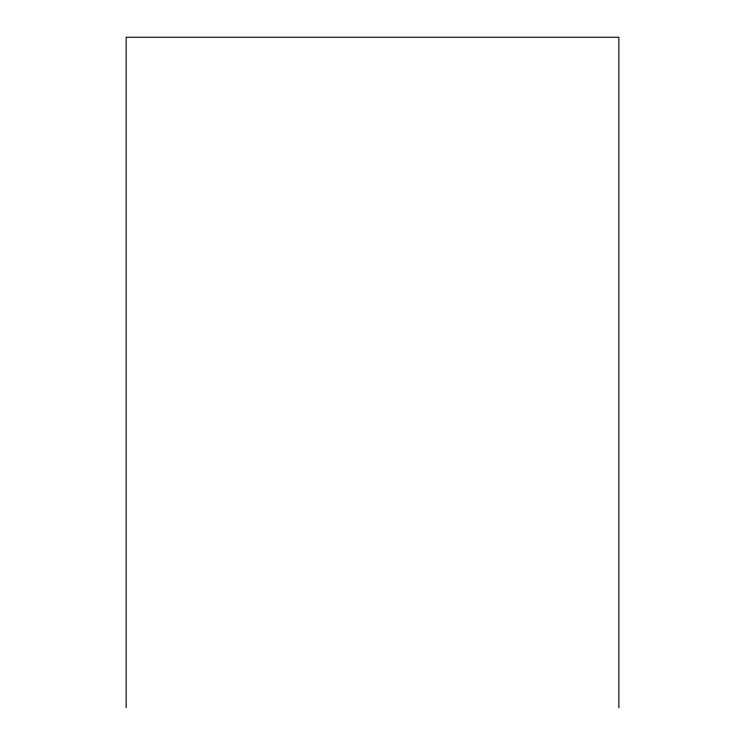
<?xml version="1.0" encoding="UTF-8"?>
<svg xmlns="http://www.w3.org/2000/svg" width="745" height="745" viewBox="0 0 745 745"><rect width="100%" height="100%" fill="white"/><g stroke="black" fill="none" stroke-linecap="round" stroke-linejoin="round"><path stroke-width="1.12" d="M618.853 707.75L618.853 37.25L126.147 37.25L126.147 707.75"/></g></svg>
